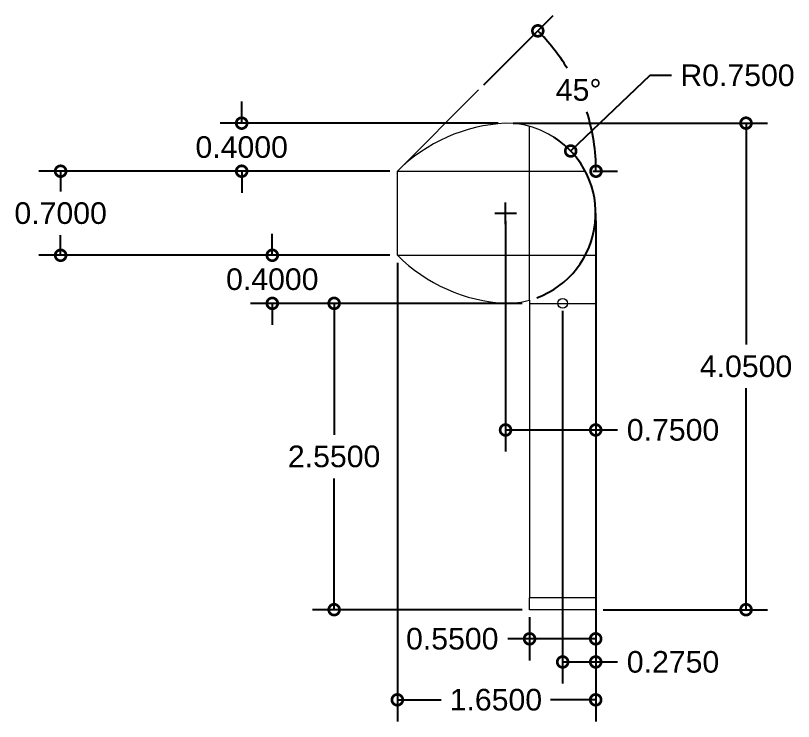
# Model space of a CAD drawing. Header units: centimetres. Extents: x -26 to 72, y -43 to 60.
# Drawn here: x 2.98 to 9.45, y 2.18 to 8.06 of the extents above; entities that cross this region are included whole.
import ezdxf

# ---------------------------------------------------------------- set-up
doc = ezdxf.new("R2010")
doc.units = ezdxf.units.CM
doc.header["$MEASUREMENT"] = 0
doc.linetypes.add('ACAD_ISO02W100', pattern=[15, 12, -3])
for name, color, linetype, lineweight in [('cuerpo', 7, 'Continuous', 15), ('guecos', 90, 'Continuous', 9), ('lineas', 253, 'ACAD_ISO02W100', 15), ('medidas', 30, 'ACAD_ISO02W100', 18)]:
    doc.layers.add(name, color=color, linetype=linetype, lineweight=lineweight)
doc.styles.get("Standard").update_dxf_attribs({"font": 'arial.ttf'})
doc.dimstyles.get("Standard").update_dxf_attribs({"dimtxt": 0.18, "dimasz": 0.18, "dimexe": 0.18, "dimexo": 0.0625, "dimgap": 0.09, "dimtad": 0, "dimtih": 1, "dimtoh": 1, "dimdec": 4, "dimzin": 0, "dimdsep": 46, "dimtxsty": 'Standard', "dimblk": 'DOTSMALL', "dimcen": 0.09, "dimadec": 0, "dimazin": 0, "dimtfac": 1, "dimtdec": 4, "dimtofl": 0, "dimtmove": 0, "dimatfit": 3, "dimfxl": 1, "dimtolj": 1, "dimtzin": 0, "dimarcsym": 0})

# ---------------------------------------------------------------- blocks, each defined once
blk = doc.blocks.new('_DotSmall')
at = {"color": 0, "linetype": 'ByBlock', "const_width": 0.5}
blk.add_lwpolyline([(-0.0625, 0, 1), (0.0625, 0, 1)], format="xyb", close=True, dxfattribs=at)
blk = doc.blocks.new('*D79')
at = {"layer": 'Defpoints', "color": 0, "transparency": 16777216}
for p in [(6.1538, 6.7615), (3.3525, 6.0615), (6.1538, 6.0615)]:
    blk.add_point(p, dxfattribs=at)
at = {"layer": 'medidas', "color": 0, "lineweight": -2, "transparency": 16777216}
for p, q in [((6.0913, 6.7615), (3.1725, 6.7615)), ((3.3525, 6.7615), (3.3525, 6.5934)), ((3.3525, 6.0615), (3.3525, 6.2296)), ((6.0913, 6.0615), (3.1725, 6.0615))]:
    blk.add_line(p, q, dxfattribs=at)
at = {"layer": 'medidas', "color": 0, "lineweight": -2, "transparency": 16777216, "xscale": 0.18, "yscale": 0.18, "zscale": 0.18}
for p, rotation in [((3.3525, 6.7615), 90), ((3.3525, 6.0615), 270)]:
    blk.add_blockref('_DotSmall', p, dxfattribs=dict(at, rotation=rotation))
at = {"layer": 'medidas', "color": 0, "transparency": 16777216, "insert": (3.3525, 6.4115), "char_height": 0.18, "attachment_point": 5}
blk.add_mtext('\\A1;0.7000', dxfattribs=at)
blk = doc.blocks.new('*D82')
at = {"layer": 'Defpoints', "color": 0, "transparency": 16777216}
for p in [(6.1538, 6.0615), (7.8038, 3.1115), (6.1538, 2.3612)]:
    blk.add_point(p, dxfattribs=at)
at = {"layer": 'medidas', "color": 0, "lineweight": -2, "transparency": 16777216}
for p, q in [((6.1538, 5.999), (6.1538, 2.1812)), ((7.8038, 3.049), (7.8038, 2.1812)), ((6.1538, 2.3612), (6.5185, 2.3612)), ((7.8038, 2.3612), (7.4282, 2.3612))]:
    blk.add_line(p, q, dxfattribs=at)
at = {"layer": 'medidas', "color": 0, "lineweight": -2, "transparency": 16777216, "xscale": 0.18, "yscale": 0.18, "zscale": 0.18, "rotation": 180}
blk.add_blockref('_DotSmall', (6.1538, 2.3612), dxfattribs=at)
at = {"layer": 'medidas', "color": 0, "lineweight": -2, "transparency": 16777216, "xscale": 0.18, "yscale": 0.18, "zscale": 0.18}
blk.add_blockref('_DotSmall', (7.8038, 2.3612), dxfattribs=at)
at = {"layer": 'medidas', "color": 0, "transparency": 16777216, "insert": (6.9734, 2.3612), "char_height": 0.18, "attachment_point": 5}
blk.add_mtext('\\A1;1.6500', dxfattribs=at)
blk = doc.blocks.new('*D83')
at = {"layer": 'Defpoints', "color": 0, "transparency": 16777216}
for p in [(7.0538, 7.1615), (9.0544, 7.1615), (7.8038, 3.1115)]:
    blk.add_point(p, dxfattribs=at)
at = {"layer": 'medidas', "color": 0, "lineweight": -2, "transparency": 16777216}
for p, q in [((7.1163, 7.1615), (9.2344, 7.1615)), ((9.0544, 7.1615), (9.0544, 5.3184)), ((9.0544, 3.1115), (9.0544, 4.9546)), ((7.8663, 3.1115), (9.2344, 3.1115))]:
    blk.add_line(p, q, dxfattribs=at)
at = {"layer": 'medidas', "color": 0, "lineweight": -2, "transparency": 16777216, "xscale": 0.18, "yscale": 0.18, "zscale": 0.18}
for p, rotation in [((9.0544, 7.1615), 90), ((9.0544, 3.1115), 270)]:
    blk.add_blockref('_DotSmall', p, dxfattribs=dict(at, rotation=rotation))
at = {"layer": 'medidas', "color": 0, "transparency": 16777216, "insert": (9.0544, 5.1365), "char_height": 0.18, "attachment_point": 5}
blk.add_mtext('\\A1;4.0500', dxfattribs=at)
blk = doc.blocks.new('*D80')
at = {"layer": 'Defpoints', "color": 0, "transparency": 16777216}
for p in [(5.1133, 6.0615), (6.1538, 6.0615), (7.2538, 5.6615)]:
    blk.add_point(p, dxfattribs=at)
at = {"layer": 'medidas', "color": 0, "lineweight": -2, "transparency": 16777216}
for p, q in [((5.1133, 6.0615), (5.1133, 6.2415)), ((6.0913, 6.0615), (4.9333, 6.0615)), ((7.1913, 5.6615), (4.9333, 5.6615)), ((5.1133, 5.6615), (5.1133, 5.4815))]:
    blk.add_line(p, q, dxfattribs=at)
at = {"layer": 'medidas', "color": 0, "lineweight": -2, "transparency": 16777216, "xscale": 0.18, "yscale": 0.18, "zscale": 0.18}
for p, rotation in [((5.1133, 6.0615), 270), ((5.1133, 5.6615), 90)]:
    blk.add_blockref('_DotSmall', p, dxfattribs=dict(at, rotation=rotation))
at = {"layer": 'medidas', "color": 0, "transparency": 16777216, "insert": (5.1133, 5.8615), "char_height": 0.18, "attachment_point": 5}
blk.add_mtext('\\A1;0.4000', dxfattribs=at)
blk = doc.blocks.new('*D81')
at = {"layer": 'Defpoints', "color": 0, "transparency": 16777216}
for p in [(7.0538, 7.1615), (4.8587, 6.7615), (6.1538, 6.7615)]:
    blk.add_point(p, dxfattribs=at)
at = {"layer": 'medidas', "color": 0, "lineweight": -2, "transparency": 16777216}
for p, q in [((4.8587, 7.1615), (4.8587, 7.3415)), ((6.9913, 7.1615), (4.6787, 7.1615)), ((6.0913, 6.7615), (4.6787, 6.7615)), ((4.8587, 6.7615), (4.8587, 6.5815))]:
    blk.add_line(p, q, dxfattribs=at)
at = {"layer": 'medidas', "color": 0, "lineweight": -2, "transparency": 16777216, "xscale": 0.18, "yscale": 0.18, "zscale": 0.18}
for p, rotation in [((4.8587, 7.1615), 270), ((4.8587, 6.7615), 90)]:
    blk.add_blockref('_DotSmall', p, dxfattribs=dict(at, rotation=rotation))
at = {"layer": 'medidas', "color": 0, "transparency": 16777216, "insert": (4.8587, 6.9615), "char_height": 0.18, "attachment_point": 5}
blk.add_mtext('\\A1;0.4000', dxfattribs=at)
blk = doc.blocks.new('*D84')
at = {"layer": 'Defpoints', "color": 0, "transparency": 16777216}
for p in [(7.5959, 6.9298), (7.0538, 6.4115)]:
    blk.add_point(p, dxfattribs=at)
at = {"layer": 'medidas', "color": 0, "lineweight": -2, "transparency": 16777216}
for p, q in [((8.2539, 7.559), (7.5959, 6.9298)), ((8.4339, 7.559), (8.2539, 7.559)), ((7.0538, 6.3215), (7.0538, 6.5015)), ((6.9638, 6.4115), (7.1438, 6.4115))]:
    blk.add_line(p, q, dxfattribs=at)
blk.add_arc((7.0538, 6.4115), 0.75, 290.24066, 57.46734, dxfattribs=at)
at = {"layer": 'medidas', "color": 0, "lineweight": -2, "transparency": 16777216, "xscale": 0.18, "yscale": 0.18, "zscale": 0.18, "rotation": 223.7163553014132}
blk.add_blockref('_DotSmall', (7.5959, 6.9298), dxfattribs=at)
at = {"layer": 'medidas', "color": 0, "transparency": 16777216, "insert": (8.9834, 7.559), "char_height": 0.18, "attachment_point": 5}
blk.add_mtext('\\A1;R0.7500', dxfattribs=at)
blk = doc.blocks.new('*D85')
at = {"layer": 'Defpoints', "color": 0, "transparency": 16777216}
for p in [(7.2538, 3.1115), (7.8038, 3.1115), (7.2538, 2.8689)]:
    blk.add_point(p, dxfattribs=at)
at = {"layer": 'medidas', "color": 0, "lineweight": -2, "transparency": 16777216}
for p, q in [((7.2538, 3.049), (7.2538, 2.6889)), ((7.8038, 3.049), (7.8038, 2.6889)), ((7.2538, 2.8689), (7.0738, 2.8689)), ((7.8038, 2.8689), (7.2538, 2.8689))]:
    blk.add_line(p, q, dxfattribs=at)
at = {"layer": 'medidas', "color": 0, "lineweight": -2, "transparency": 16777216, "xscale": 0.18, "yscale": 0.18, "zscale": 0.18, "rotation": 180}
blk.add_blockref('_DotSmall', (7.2538, 2.8689), dxfattribs=at)
at = {"layer": 'medidas', "color": 0, "lineweight": -2, "transparency": 16777216, "xscale": 0.18, "yscale": 0.18, "zscale": 0.18}
blk.add_blockref('_DotSmall', (7.8038, 2.8689), dxfattribs=at)
at = {"layer": 'medidas', "color": 0, "transparency": 16777216, "insert": (6.6105, 2.8689), "char_height": 0.18, "attachment_point": 5}
blk.add_mtext('\\A1;0.5500', dxfattribs=at)
blk = doc.blocks.new('*D86')
at = {"layer": 'Defpoints', "color": 0, "transparency": 16777216}
for p in [(7.0538, 6.4115), (7.8038, 6.4115), (7.8038, 4.6075)]:
    blk.add_point(p, dxfattribs=at)
at = {"layer": 'medidas', "color": 0, "lineweight": -2, "transparency": 16777216}
for p, q in [((7.0538, 6.349), (7.0538, 4.4275)), ((7.8038, 6.349), (7.8038, 4.4275)), ((7.0538, 4.6075), (7.8038, 4.6075)), ((7.8038, 4.6075), (7.9838, 4.6075))]:
    blk.add_line(p, q, dxfattribs=at)
at = {"layer": 'medidas', "color": 0, "lineweight": -2, "transparency": 16777216, "xscale": 0.18, "yscale": 0.18, "zscale": 0.18, "rotation": 180}
blk.add_blockref('_DotSmall', (7.0538, 4.6075), dxfattribs=at)
at = {"layer": 'medidas', "color": 0, "lineweight": -2, "transparency": 16777216, "xscale": 0.18, "yscale": 0.18, "zscale": 0.18}
blk.add_blockref('_DotSmall', (7.8038, 4.6075), dxfattribs=at)
at = {"layer": 'medidas', "color": 0, "transparency": 16777216, "insert": (8.4471, 4.6075), "char_height": 0.18, "attachment_point": 5}
blk.add_mtext('\\A1;0.7500', dxfattribs=at)
blk = doc.blocks.new('*D87')
at = {"layer": 'Defpoints', "color": 0, "transparency": 16777216}
for p in [(6.8299, 7.4376), (7.75, 7.1892), (6.1538, 6.7615), (6.1538, 6.7615), (7.7171, 6.7615)]:
    blk.add_point(p, dxfattribs=at)
at = {"layer": 'medidas', "color": 0, "lineweight": -2, "transparency": 16777216}
for p, q in [((6.8741, 7.4818), (7.4496, 8.0573)), ((7.7796, 6.7615), (7.9863, 6.7615))]:
    blk.add_line(p, q, dxfattribs=at)
for start, end in [(31.23638, 45), (0, 17.38939)]:
    blk.add_arc((6.1538, 6.7615), 1.6525, start, end, dxfattribs=at)
at = {"layer": 'medidas', "color": 0, "lineweight": -2, "transparency": 16777216, "xscale": 0.18, "yscale": 0.18, "zscale": 0.18}
for p, rotation in [((7.3223, 7.93), 134.9999999999999), ((7.8063, 6.7615), 270.0000000000001)]:
    blk.add_blockref('_DotSmall', p, dxfattribs=dict(at, rotation=rotation))
at = {"layer": 'medidas', "color": 0, "transparency": 16777216, "insert": (7.662, 7.4369), "char_height": 0.18, "attachment_point": 5}
blk.add_mtext('\\A1;45°', dxfattribs=at)
blk = doc.blocks.new('*D88')
at = {"layer": 'Defpoints', "color": 0, "transparency": 16777216}
for p in [(7.2538, 5.6615), (5.6278, 3.1115), (7.2538, 3.1115)]:
    blk.add_point(p, dxfattribs=at)
at = {"layer": 'medidas', "color": 0, "lineweight": -2, "transparency": 16777216}
for p, q in [((7.1913, 5.6615), (5.4478, 5.6615)), ((5.6278, 5.6615), (5.6278, 4.5684)), ((5.6278, 3.1115), (5.6278, 4.2046)), ((7.1913, 3.1115), (5.4478, 3.1115))]:
    blk.add_line(p, q, dxfattribs=at)
at = {"layer": 'medidas', "color": 0, "lineweight": -2, "transparency": 16777216, "xscale": 0.18, "yscale": 0.18, "zscale": 0.18}
for p, rotation in [((5.6278, 5.6615), 90), ((5.6278, 3.1115), 270)]:
    blk.add_blockref('_DotSmall', p, dxfattribs=dict(at, rotation=rotation))
at = {"layer": 'medidas', "color": 0, "transparency": 16777216, "insert": (5.6278, 4.3865), "char_height": 0.18, "attachment_point": 5}
blk.add_mtext('\\A1;2.5500', dxfattribs=at)
blk = doc.blocks.new('*D89')
at = {"layer": 'Defpoints', "color": 0, "transparency": 16777216}
for p in [(7.5288, 5.6615), (7.8038, 5.6615), (7.8038, 2.6762)]:
    blk.add_point(p, dxfattribs=at)
at = {"layer": 'medidas', "color": 0, "lineweight": -2, "transparency": 16777216}
for p, q in [((7.5288, 5.599), (7.5288, 2.4962)), ((7.8038, 5.599), (7.8038, 2.4962)), ((7.5288, 2.6762), (7.8038, 2.6762)), ((7.8038, 2.6762), (7.9838, 2.6762))]:
    blk.add_line(p, q, dxfattribs=at)
at = {"layer": 'medidas', "color": 0, "lineweight": -2, "transparency": 16777216, "xscale": 0.18, "yscale": 0.18, "zscale": 0.18, "rotation": 180}
blk.add_blockref('_DotSmall', (7.5288, 2.6762), dxfattribs=at)
at = {"layer": 'medidas', "color": 0, "lineweight": -2, "transparency": 16777216, "xscale": 0.18, "yscale": 0.18, "zscale": 0.18}
blk.add_blockref('_DotSmall', (7.8038, 2.6762), dxfattribs=at)
at = {"layer": 'medidas', "color": 0, "transparency": 16777216, "insert": (8.4471, 2.6762), "char_height": 0.18, "attachment_point": 5}
blk.add_mtext('\\A1;0.2750', dxfattribs=at)

msp = doc.modelspace()

# ---------------------------------------------------------------- linework, layer by layer
at = {"layer": 'cuerpo'}
for p, q in [((6.1538, 6.06149), (6.1538, 6.76149)), ((7.8038, 6.41149), (7.8038, 3.11149)), ((7.2538, 5.68865), (7.2538, 3.21149)), ((7.8038, 3.21149), (7.2538, 3.21149)), ((7.2538, 3.11149), (7.2538, 3.21149)), ((7.8038, 3.11149), (7.2538, 3.11149))]:
    msp.add_line(p, q, dxfattribs=at)
for centre, radius, start, end in [((7.12763, 5.78288), 1.38059, 93.065465, 134.859513), ((7.0538, 6.41149), 0.75, 0, 90), ((7.12763, 7.04011), 1.38059, 225.140487, 266.934535), ((7.0538, 6.41149), 0.75, 270, 285.46601)]:
    msp.add_arc(centre, radius, start, end, dxfattribs=at)
at = {"layer": 'guecos'}
msp.add_circle((7.5288, 5.66149), 0.04, dxfattribs=at)
at = {"layer": 'lineas'}
for p, q in [((6.1538, 6.76149), (6.82992, 7.43761)), ((7.2538, 6.76149), (7.2538, 7.13434)), ((6.1538, 6.76149), (7.71712, 6.76149)), ((7.2538, 6.06149), (7.2538, 6.76149)), ((6.1538, 6.06149), (7.8038, 6.06149)), ((7.2538, 5.68865), (7.2538, 6.06149)), ((7.2538, 5.66149), (7.8038, 5.66149))]:
    msp.add_line(p, q, dxfattribs=at)

# ---------------------------------------------------------------- dimensions: what is measured, and where the dimension line sits
at = {"layer": 'medidas'}
dim = msp.add_angular_dim_2l(base=(7.75002, 7.1892), line1=((6.1538, 6.76149), (7.71712, 6.76149)), line2=((6.1538, 6.76149), (6.82992, 7.43761)), dimstyle='Standard', dxfattribs=at)
dim.commit()
dim.dimension.update_dxf_attribs({"geometry": '*D87', "text_midpoint": (7.66199, 7.43691), "dimtype": 162})
dim = msp.add_radius_dim(center=(7.0538, 6.41149), mpoint=(7.59588, 6.92981), dimstyle='Standard', dxfattribs=at)
dim.commit()
dim.dimension.update_dxf_attribs({"geometry": '*D84', "text_midpoint": (8.98336, 7.559), "dimtype": 164})
for base, p1, p2, picture, middle in [((4.85866, 6.76149), (7.0538, 7.16149), (6.1538, 6.76149), '*D81', (4.85866, 6.96149)), ((3.35245, 6.06149), (6.1538, 6.76149), (6.1538, 6.06149), '*D79', (3.35245, 6.41149)), ((5.11326, 6.06149), (7.2538, 5.66149), (6.1538, 6.06149), '*D80', (5.11326, 5.86149)), ((5.62779, 3.11149), (7.2538, 5.66149), (7.2538, 3.11149), '*D88', (5.62779, 4.38649))]:
    dim = msp.add_linear_dim(base=base, p1=p1, p2=p2, angle=90, dimstyle='Standard', dxfattribs=at)
    dim.commit()
    dim.dimension.update_dxf_attribs({"geometry": picture, "text_midpoint": middle})
dim = msp.add_linear_dim(base=(9.05439, 7.16149), p1=(7.8038, 3.11149), p2=(7.0538, 7.16149), angle=90, dimstyle='Standard', dxfattribs=at)
dim.commit()
dim.dimension.update_dxf_attribs({"geometry": '*D83', "text_midpoint": (9.05439, 5.13649), "dimtype": 160})
for base, p1, p2, picture, middle in [((7.8038, 4.60746), (7.0538, 6.41149), (7.8038, 6.41149), '*D86', (8.44712, 4.60746)), ((6.1538, 2.36124), (7.8038, 3.11149), (6.1538, 6.06149), '*D82', (6.9734, 2.36124))]:
    dim = msp.add_linear_dim(base=base, p1=p1, p2=p2, dimstyle='Standard', dxfattribs=at)
    dim.commit()
    dim.dimension.update_dxf_attribs({"geometry": picture, "text_midpoint": middle, "dimtype": 160})
for base, p1, p2, picture, middle in [((7.8038, 2.67623), (7.5288, 5.66149), (7.8038, 5.66149), '*D89', (8.44712, 2.67623)), ((7.2538, 2.86895), (7.8038, 3.11149), (7.2538, 3.11149), '*D85', (6.61048, 2.86895))]:
    dim = msp.add_linear_dim(base=base, p1=p1, p2=p2, dimstyle='Standard', dxfattribs=at)
    dim.commit()
    dim.dimension.update_dxf_attribs({"geometry": picture, "text_midpoint": middle})

doc.saveas('drawing.dxf')
